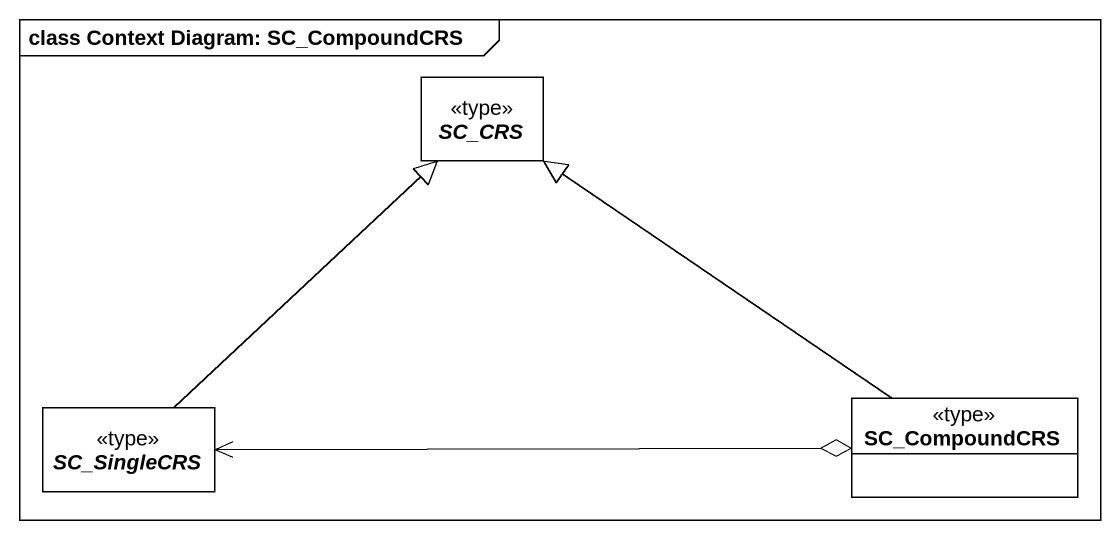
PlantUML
@startuml
mainframe class Context Diagram: SC_CompoundCRS
hide circle
hide empty members
abstract class SC_CRS <<type>>
abstract class SC_SingleCRS <<type>>
class SC_CompoundCRS <<type>>
SC_SingleCRS -up-|> SC_CRS
SC_SingleCRS <-right-o SC_CompoundCRS
SC_CompoundCRS -up-|> SC_CRS
@enduml
